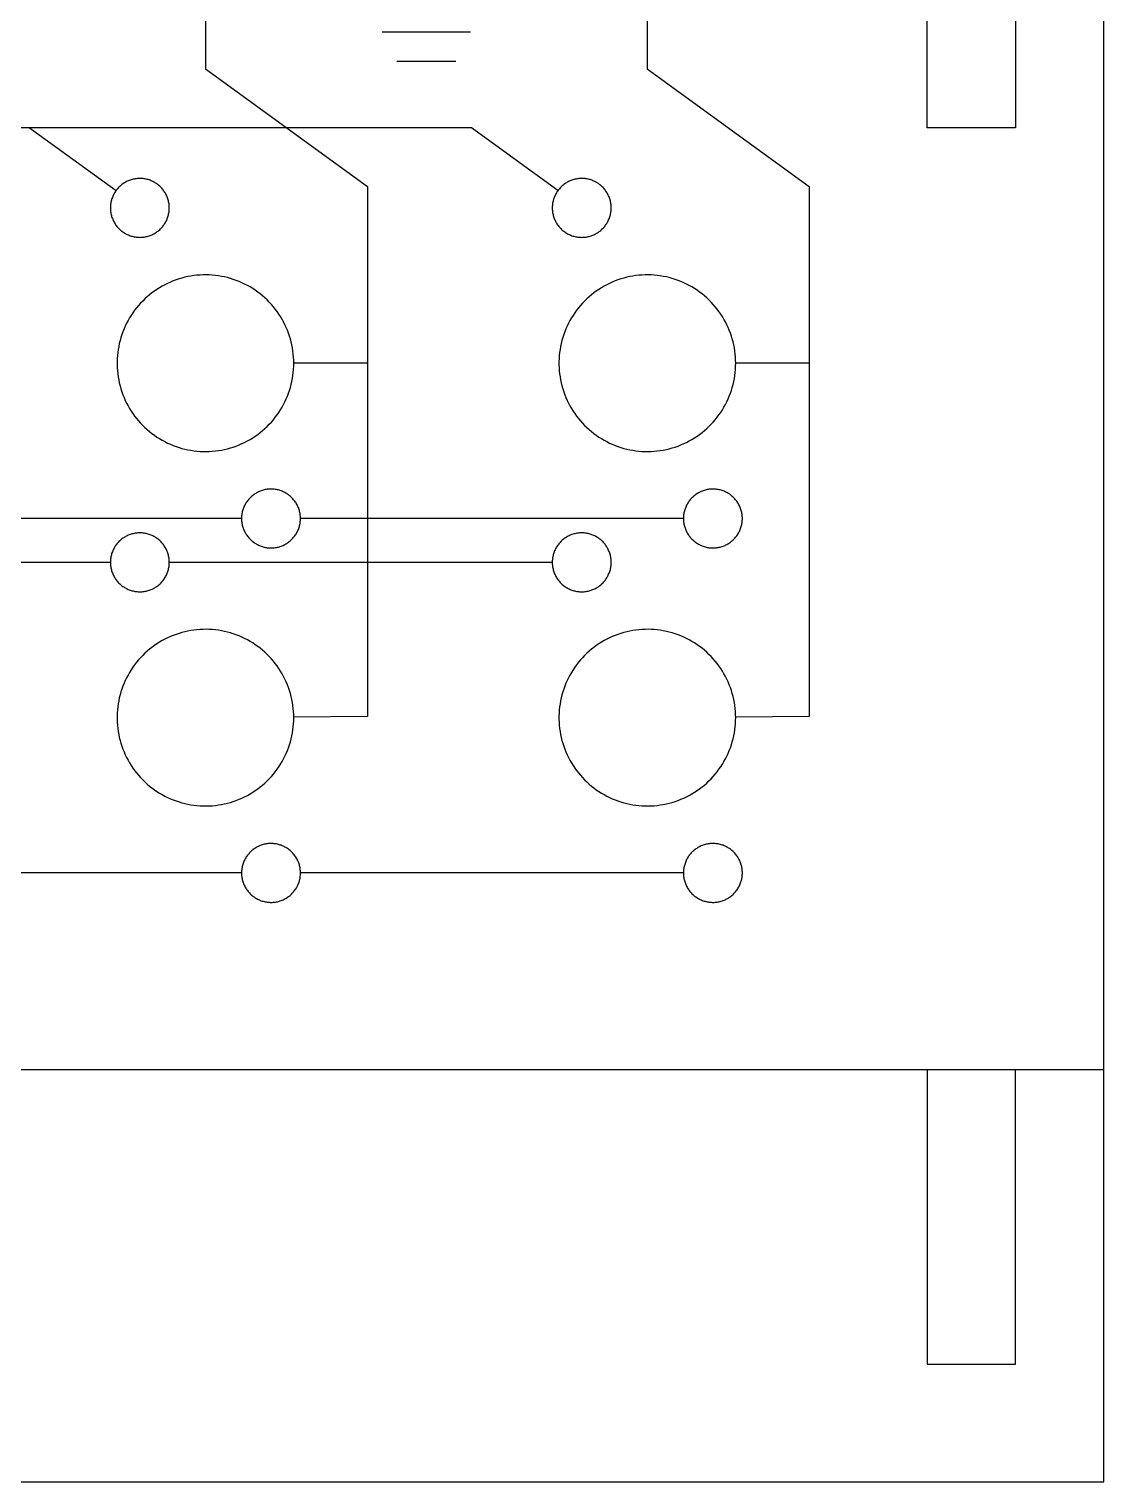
# Model space of a CAD drawing. Header units: millimetres. Extents: x 10 to 287, y -111 to 168.
# Drawn here: x 250.62 to 287.11, y 19.26 to 68.61 of the extents above; entities that cross this region are included whole.
import ezdxf

# ---------------------------------------------------------------- set-up
doc = ezdxf.new("R2010")
doc.units = ezdxf.units.MM
doc.header["$MEASUREMENT"] = 0
doc.layers.add('CORTE', color=18, linetype='Continuous', true_color=0x000000)
doc.layers.add('SEMI', color=1, linetype='Continuous', true_color=0xff0000)

msp = doc.modelspace()

# ---------------------------------------------------------------- linework, layer by layer
at = {"layer": 'CORTE'}
for points in [[(287.108, 33.256), (287.108, 140.256)], [(284.108, 105.256), (284.108, 65.256), (281.108, 65.256), (281.108, 105.256), (284.108, 105.256)], [(259.608, 57.256), (259.606, 57.36), (259.601, 57.464), (259.592, 57.568), (259.579, 57.672), (259.563, 57.774), (259.543, 57.877), (259.52, 57.978), (259.493, 58.079), (259.463, 58.178), (259.429, 58.277), (259.392, 58.374), (259.352, 58.47), (259.308, 58.565), (259.261, 58.658), (259.211, 58.749), (259.157, 58.838), (259.101, 58.926), (259.041, 59.011), (258.979, 59.095), (258.914, 59.176), (258.846, 59.255), (258.775, 59.331), (258.702, 59.405), (258.626, 59.476), (258.548, 59.545), (258.467, 59.611), (258.384, 59.674), (258.299, 59.734), (258.212, 59.792), (258.123, 59.846), (258.032, 59.897), (257.94, 59.945), (257.846, 59.989), (257.75, 60.03), (257.653, 60.068), (257.555, 60.103), (257.456, 60.134), (257.355, 60.162), (257.254, 60.186), (257.152, 60.207), (257.049, 60.224), (256.946, 60.237), (256.842, 60.247), (256.738, 60.254), (256.634, 60.256), (256.53, 60.255), (256.426, 60.251), (256.322, 60.243), (256.219, 60.231), (256.116, 60.216), (256.013, 60.197), (255.912, 60.174), (255.811, 60.148), (255.711, 60.119), (255.612, 60.086), (255.515, 60.05), (255.418, 60.01), (255.323, 59.967), (255.23, 59.921), (255.138, 59.872), (255.049, 59.819), (254.961, 59.763), (254.875, 59.705), (254.791, 59.643), (254.709, 59.578), (254.629, 59.511), (254.552, 59.441), (254.478, 59.368), (254.406, 59.293), (254.336, 59.216), (254.27, 59.136), (254.206, 59.053), (254.145, 58.969), (254.087, 58.882), (254.032, 58.794), (253.98, 58.703), (253.932, 58.611), (253.886, 58.518), (253.844, 58.422), (253.805, 58.326), (253.77, 58.228), (253.738, 58.129), (253.709, 58.029), (253.684, 57.928), (253.663, 57.826), (253.645, 57.723), (253.63, 57.62), (253.62, 57.516), (253.612, 57.412), (253.609, 57.308), (253.609, 57.204), (253.612, 57.1), (253.62, 56.996), (253.63, 56.893), (253.645, 56.79), (253.663, 56.687), (253.684, 56.585), (253.709, 56.484), (253.738, 56.384), (253.77, 56.285), (253.805, 56.187), (253.844, 56.09), (253.886, 55.995), (253.932, 55.901), (253.98, 55.809), (254.032, 55.719), (254.087, 55.63), (254.145, 55.544), (254.206, 55.459), (254.27, 55.377), (254.336, 55.297), (254.406, 55.219), (254.478, 55.144), (254.552, 55.072), (254.629, 55.002), (254.709, 54.934), (254.791, 54.87), (254.875, 54.808), (254.961, 54.749), (255.049, 54.694), (255.138, 54.641), (255.23, 54.592), (255.323, 54.545), (255.418, 54.502), (255.515, 54.463), (255.612, 54.427), (255.711, 54.394), (255.811, 54.364), (255.912, 54.338), (256.013, 54.316), (256.116, 54.297), (256.219, 54.282), (256.322, 54.27), (256.426, 54.262), (256.53, 54.257), (256.634, 54.256), (256.738, 54.259), (256.842, 54.265), (256.946, 54.275), (257.049, 54.289), (257.152, 54.306), (257.254, 54.327), (257.355, 54.351), (257.456, 54.379), (257.555, 54.41), (257.653, 54.444), (257.75, 54.482), (257.846, 54.524), (257.94, 54.568), (258.032, 54.616), (258.123, 54.667), (258.212, 54.721), (258.299, 54.778), (258.384, 54.839), (258.467, 54.902), (258.548, 54.968), (258.626, 55.036), (258.702, 55.108), (258.775, 55.182), (258.846, 55.258), (258.914, 55.337), (258.979, 55.418), (259.041, 55.501), (259.101, 55.587), (259.157, 55.674), (259.211, 55.764), (259.261, 55.855), (259.308, 55.948), (259.352, 56.042), (259.392, 56.138), (259.429, 56.236), (259.463, 56.334), (259.493, 56.434), (259.52, 56.535), (259.543, 56.636), (259.563, 56.738), (259.579, 56.841), (259.592, 56.944), (259.601, 57.048), (259.606, 57.152), (259.608, 57.256)], [(274.608, 57.256), (274.606, 57.36), (274.601, 57.464), (274.592, 57.568), (274.579, 57.672), (274.563, 57.774), (274.543, 57.877), (274.52, 57.978), (274.493, 58.079), (274.463, 58.178), (274.429, 58.277), (274.392, 58.374), (274.352, 58.47), (274.308, 58.565), (274.261, 58.658), (274.211, 58.749), (274.157, 58.838), (274.101, 58.926), (274.041, 59.011), (273.979, 59.095), (273.914, 59.176), (273.846, 59.255), (273.775, 59.331), (273.702, 59.405), (273.626, 59.476), (273.548, 59.545), (273.467, 59.611), (273.384, 59.674), (273.299, 59.734), (273.212, 59.792), (273.123, 59.846), (273.032, 59.897), (272.94, 59.945), (272.846, 59.989), (272.75, 60.03), (272.653, 60.068), (272.555, 60.103), (272.456, 60.134), (272.355, 60.162), (272.254, 60.186), (272.152, 60.207), (272.049, 60.224), (271.946, 60.237), (271.842, 60.247), (271.738, 60.254), (271.634, 60.256), (271.53, 60.255), (271.426, 60.251), (271.322, 60.243), (271.219, 60.231), (271.116, 60.216), (271.013, 60.197), (270.912, 60.174), (270.811, 60.148), (270.711, 60.119), (270.612, 60.086), (270.515, 60.05), (270.418, 60.01), (270.323, 59.967), (270.23, 59.921), (270.138, 59.872), (270.049, 59.819), (269.961, 59.763), (269.875, 59.705), (269.791, 59.643), (269.709, 59.578), (269.629, 59.511), (269.552, 59.441), (269.478, 59.368), (269.406, 59.293), (269.336, 59.216), (269.27, 59.136), (269.206, 59.053), (269.145, 58.969), (269.087, 58.882), (269.032, 58.794), (268.98, 58.703), (268.932, 58.611), (268.886, 58.518), (268.844, 58.422), (268.805, 58.326), (268.77, 58.228), (268.738, 58.129), (268.709, 58.029), (268.684, 57.928), (268.663, 57.826), (268.645, 57.723), (268.63, 57.62), (268.62, 57.516), (268.612, 57.412), (268.609, 57.308), (268.609, 57.204), (268.612, 57.1), (268.62, 56.996), (268.63, 56.893), (268.645, 56.79), (268.663, 56.687), (268.684, 56.585), (268.709, 56.484), (268.738, 56.384), (268.77, 56.285), (268.805, 56.187), (268.844, 56.09), (268.886, 55.995), (268.932, 55.901), (268.98, 55.809), (269.032, 55.719), (269.087, 55.63), (269.145, 55.544), (269.206, 55.459), (269.27, 55.377), (269.336, 55.297), (269.406, 55.219), (269.478, 55.144), (269.552, 55.072), (269.629, 55.002), (269.709, 54.934), (269.791, 54.87), (269.875, 54.808), (269.961, 54.749), (270.049, 54.694), (270.138, 54.641), (270.23, 54.592), (270.323, 54.545), (270.418, 54.502), (270.515, 54.463), (270.612, 54.427), (270.711, 54.394), (270.811, 54.364), (270.912, 54.338), (271.013, 54.316), (271.116, 54.297), (271.219, 54.282), (271.322, 54.27), (271.426, 54.262), (271.53, 54.257), (271.634, 54.256), (271.738, 54.259), (271.842, 54.265), (271.946, 54.275), (272.049, 54.289), (272.152, 54.306), (272.254, 54.327), (272.355, 54.351), (272.456, 54.379), (272.555, 54.41), (272.653, 54.444), (272.75, 54.482), (272.846, 54.524), (272.94, 54.568), (273.032, 54.616), (273.123, 54.667), (273.212, 54.721), (273.299, 54.778), (273.384, 54.839), (273.467, 54.902), (273.548, 54.968), (273.626, 55.036), (273.702, 55.108), (273.775, 55.182), (273.846, 55.258), (273.914, 55.337), (273.979, 55.418), (274.041, 55.501), (274.101, 55.587), (274.157, 55.674), (274.211, 55.764), (274.261, 55.855), (274.308, 55.948), (274.352, 56.042), (274.392, 56.138), (274.429, 56.236), (274.463, 56.334), (274.493, 56.434), (274.52, 56.535), (274.543, 56.636), (274.563, 56.738), (274.579, 56.841), (274.592, 56.944), (274.601, 57.048), (274.606, 57.152), (274.608, 57.256)], [(259.608, 45.217), (259.606, 45.322), (259.601, 45.426), (259.592, 45.529), (259.579, 45.633), (259.563, 45.736), (259.543, 45.838), (259.52, 45.939), (259.493, 46.04), (259.463, 46.14), (259.429, 46.238), (259.392, 46.335), (259.352, 46.431), (259.308, 46.526), (259.261, 46.619), (259.211, 46.71), (259.157, 46.799), (259.101, 46.887), (259.041, 46.972), (258.979, 47.056), (258.914, 47.137), (258.846, 47.216), (258.775, 47.292), (258.702, 47.366), (258.626, 47.438), (258.548, 47.506), (258.467, 47.572), (258.384, 47.635), (258.299, 47.695), (258.212, 47.753), (258.123, 47.807), (258.032, 47.858), (257.94, 47.906), (257.846, 47.95), (257.75, 47.992), (257.653, 48.03), (257.555, 48.064), (257.456, 48.095), (257.355, 48.123), (257.254, 48.147), (257.152, 48.168), (257.049, 48.185), (256.946, 48.198), (256.842, 48.208), (256.738, 48.215), (256.634, 48.217), (256.53, 48.216), (256.426, 48.212), (256.322, 48.204), (256.219, 48.192), (256.116, 48.177), (256.013, 48.158), (255.912, 48.135), (255.811, 48.11), (255.711, 48.08), (255.612, 48.047), (255.515, 48.011), (255.418, 47.971), (255.323, 47.928), (255.23, 47.882), (255.138, 47.833), (255.049, 47.78), (254.961, 47.724), (254.875, 47.666), (254.791, 47.604), (254.709, 47.54), (254.629, 47.472), (254.552, 47.402), (254.478, 47.33), (254.406, 47.254), (254.336, 47.177), (254.27, 47.097), (254.206, 47.014), (254.145, 46.93), (254.087, 46.843), (254.032, 46.755), (253.98, 46.665), (253.932, 46.572), (253.886, 46.479), (253.844, 46.384), (253.805, 46.287), (253.77, 46.189), (253.738, 46.09), (253.709, 45.99), (253.684, 45.889), (253.663, 45.787), (253.645, 45.684), (253.63, 45.581), (253.62, 45.477), (253.612, 45.374), (253.609, 45.27), (253.609, 45.165), (253.612, 45.061), (253.62, 44.957), (253.63, 44.854), (253.645, 44.751), (253.663, 44.648), (253.684, 44.546), (253.709, 44.445), (253.738, 44.345), (253.77, 44.246), (253.805, 44.148), (253.844, 44.051), (253.886, 43.956), (253.932, 43.862), (253.98, 43.77), (254.032, 43.68), (254.087, 43.592), (254.145, 43.505), (254.206, 43.421), (254.27, 43.338), (254.336, 43.258), (254.406, 43.181), (254.478, 43.105), (254.552, 43.033), (254.629, 42.963), (254.709, 42.895), (254.791, 42.831), (254.875, 42.769), (254.961, 42.71), (255.049, 42.655), (255.138, 42.602), (255.23, 42.553), (255.323, 42.507), (255.418, 42.464), (255.515, 42.424), (255.612, 42.388), (255.711, 42.355), (255.811, 42.325), (255.912, 42.299), (256.013, 42.277), (256.116, 42.258), (256.219, 42.243), (256.322, 42.231), (256.426, 42.223), (256.53, 42.218), (256.634, 42.218), (256.738, 42.22), (256.842, 42.227), (256.946, 42.237), (257.049, 42.25), (257.152, 42.267), (257.254, 42.288), (257.355, 42.312), (257.456, 42.34), (257.555, 42.371), (257.653, 42.405), (257.75, 42.443), (257.846, 42.485), (257.94, 42.529), (258.032, 42.577), (258.123, 42.628), (258.212, 42.682), (258.299, 42.739), (258.384, 42.8), (258.467, 42.863), (258.548, 42.929), (258.626, 42.997), (258.702, 43.069), (258.775, 43.143), (258.846, 43.219), (258.914, 43.298), (258.979, 43.379), (259.041, 43.463), (259.101, 43.548), (259.157, 43.636), (259.211, 43.725), (259.261, 43.816), (259.308, 43.909), (259.352, 44.004), (259.392, 44.1), (259.429, 44.197), (259.463, 44.295), (259.493, 44.395), (259.52, 44.496), (259.543, 44.597), (259.563, 44.699), (259.579, 44.802), (259.592, 44.906), (259.601, 45.009), (259.606, 45.113), (259.608, 45.217)], [(274.608, 45.217), (274.606, 45.322), (274.601, 45.426), (274.592, 45.529), (274.579, 45.633), (274.563, 45.736), (274.543, 45.838), (274.52, 45.939), (274.493, 46.04), (274.463, 46.14), (274.429, 46.238), (274.392, 46.335), (274.352, 46.431), (274.308, 46.526), (274.261, 46.619), (274.211, 46.71), (274.157, 46.799), (274.101, 46.887), (274.041, 46.972), (273.979, 47.056), (273.914, 47.137), (273.846, 47.216), (273.775, 47.292), (273.702, 47.366), (273.626, 47.438), (273.548, 47.506), (273.467, 47.572), (273.384, 47.635), (273.299, 47.695), (273.212, 47.753), (273.123, 47.807), (273.032, 47.858), (272.94, 47.906), (272.846, 47.95), (272.75, 47.992), (272.653, 48.03), (272.555, 48.064), (272.456, 48.095), (272.355, 48.123), (272.254, 48.147), (272.152, 48.168), (272.049, 48.185), (271.946, 48.198), (271.842, 48.208), (271.738, 48.215), (271.634, 48.217), (271.53, 48.216), (271.426, 48.212), (271.322, 48.204), (271.219, 48.192), (271.116, 48.177), (271.013, 48.158), (270.912, 48.135), (270.811, 48.11), (270.711, 48.08), (270.612, 48.047), (270.515, 48.011), (270.418, 47.971), (270.323, 47.928), (270.23, 47.882), (270.138, 47.833), (270.049, 47.78), (269.961, 47.724), (269.875, 47.666), (269.791, 47.604), (269.709, 47.54), (269.629, 47.472), (269.552, 47.402), (269.478, 47.33), (269.406, 47.254), (269.336, 47.177), (269.27, 47.097), (269.206, 47.014), (269.145, 46.93), (269.087, 46.843), (269.032, 46.755), (268.98, 46.665), (268.932, 46.572), (268.886, 46.479), (268.844, 46.384), (268.805, 46.287), (268.77, 46.189), (268.738, 46.09), (268.709, 45.99), (268.684, 45.889), (268.663, 45.787), (268.645, 45.684), (268.63, 45.581), (268.62, 45.477), (268.612, 45.374), (268.609, 45.27), (268.609, 45.165), (268.612, 45.061), (268.62, 44.957), (268.63, 44.854), (268.645, 44.751), (268.663, 44.648), (268.684, 44.546), (268.709, 44.445), (268.738, 44.345), (268.77, 44.246), (268.805, 44.148), (268.844, 44.051), (268.886, 43.956), (268.932, 43.862), (268.98, 43.77), (269.032, 43.68), (269.087, 43.592), (269.145, 43.505), (269.206, 43.421), (269.27, 43.338), (269.336, 43.258), (269.406, 43.181), (269.478, 43.105), (269.552, 43.033), (269.629, 42.963), (269.709, 42.895), (269.791, 42.831), (269.875, 42.769), (269.961, 42.71), (270.049, 42.655), (270.138, 42.602), (270.23, 42.553), (270.323, 42.507), (270.418, 42.464), (270.515, 42.424), (270.612, 42.388), (270.711, 42.355), (270.811, 42.325), (270.912, 42.299), (271.013, 42.277), (271.116, 42.258), (271.219, 42.243), (271.322, 42.231), (271.426, 42.223), (271.53, 42.218), (271.634, 42.218), (271.738, 42.22), (271.842, 42.227), (271.946, 42.237), (272.049, 42.25), (272.152, 42.267), (272.254, 42.288), (272.355, 42.312), (272.456, 42.34), (272.555, 42.371), (272.653, 42.405), (272.75, 42.443), (272.846, 42.485), (272.94, 42.529), (273.032, 42.577), (273.123, 42.628), (273.212, 42.682), (273.299, 42.739), (273.384, 42.8), (273.467, 42.863), (273.548, 42.929), (273.626, 42.997), (273.702, 43.069), (273.775, 43.143), (273.846, 43.219), (273.914, 43.298), (273.979, 43.379), (274.041, 43.463), (274.101, 43.548), (274.157, 43.636), (274.211, 43.725), (274.261, 43.816), (274.308, 43.909), (274.352, 44.004), (274.392, 44.1), (274.429, 44.197), (274.463, 44.295), (274.493, 44.395), (274.52, 44.496), (274.543, 44.597), (274.563, 44.699), (274.579, 44.802), (274.592, 44.906), (274.601, 45.009), (274.606, 45.113), (274.608, 45.217)], [(287.108, 33.256), (220.108, 33.256)], [(281.108, 33.256), (281.108, 23.256)], [(284.108, 23.256), (284.108, 33.256)], [(287.108, 19.256), (287.108, 33.256)], [(281.108, 23.256), (284.108, 23.256)], [(220.108, 19.256), (281.108, 19.256)], [(281.108, 19.256), (284.108, 19.256)], [(284.108, 19.256), (287.108, 19.256)]]:
    msp.add_lwpolyline(points, dxfattribs=at)
at = {"layer": 'SEMI'}
for points in [[(256.608, 71.256), (256.608, 67.256), (262.108, 63.256), (262.108, 57.256), (259.608, 57.256)], [(271.608, 71.256), (271.608, 67.256), (277.108, 63.256), (277.108, 57.256), (274.608, 57.256)], [(265.608, 68.506), (262.608, 68.506)], [(265.108, 67.506), (263.108, 67.506)], [(265.635, 65.256), (154.581, 65.256), (151.643, 63.12)], [(250.635, 65.256), (253.573, 63.12)], [(268.573, 63.12), (265.635, 65.256)], [(255.382, 62.531), (255.381, 62.566), (255.38, 62.601), (255.377, 62.635), (255.372, 62.67), (255.367, 62.704), (255.36, 62.738), (255.353, 62.772), (255.344, 62.805), (255.334, 62.839), (255.322, 62.872), (255.31, 62.904), (255.296, 62.936), (255.282, 62.967), (255.266, 62.998), (255.249, 63.029), (255.232, 63.059), (255.213, 63.088), (255.193, 63.116), (255.172, 63.144), (255.151, 63.171), (255.128, 63.197), (255.104, 63.223), (255.08, 63.248), (255.055, 63.271), (255.028, 63.294), (255.002, 63.316), (254.974, 63.337), (254.946, 63.357), (254.917, 63.376), (254.887, 63.394), (254.857, 63.411), (254.826, 63.427), (254.795, 63.442), (254.763, 63.456), (254.73, 63.469), (254.698, 63.48), (254.664, 63.491), (254.631, 63.5), (254.597, 63.508), (254.563, 63.515), (254.529, 63.52), (254.495, 63.525), (254.46, 63.528), (254.425, 63.53), (254.391, 63.531), (254.356, 63.531), (254.321, 63.529), (254.287, 63.527), (254.252, 63.523), (254.218, 63.518), (254.184, 63.511), (254.15, 63.504), (254.116, 63.495), (254.083, 63.486), (254.05, 63.475), (254.017, 63.463), (253.985, 63.449), (253.954, 63.435), (253.923, 63.42), (253.892, 63.403), (253.862, 63.386), (253.833, 63.367), (253.804, 63.347), (253.776, 63.327), (253.749, 63.305), (253.722, 63.283), (253.697, 63.26), (253.672, 63.235), (253.648, 63.21), (253.625, 63.184), (253.602, 63.158), (253.581, 63.13), (253.561, 63.102), (253.542, 63.073), (253.523, 63.044), (253.506, 63.014), (253.49, 62.983), (253.475, 62.952), (253.461, 62.92), (253.448, 62.888), (253.436, 62.855), (253.425, 62.822), (253.416, 62.789), (253.407, 62.755), (253.4, 62.721), (253.394, 62.687), (253.389, 62.653), (253.386, 62.618), (253.383, 62.583), (253.382, 62.549), (253.382, 62.514), (253.383, 62.479), (253.386, 62.445), (253.389, 62.41), (253.394, 62.376), (253.4, 62.342), (253.407, 62.308), (253.416, 62.274), (253.425, 62.241), (253.436, 62.208), (253.448, 62.175), (253.461, 62.143), (253.475, 62.111), (253.49, 62.08), (253.506, 62.049), (253.523, 62.019), (253.542, 61.989), (253.561, 61.961), (253.581, 61.932), (253.602, 61.905), (253.625, 61.878), (253.648, 61.852), (253.672, 61.827), (253.697, 61.803), (253.722, 61.78), (253.749, 61.757), (253.776, 61.736), (253.804, 61.715), (253.833, 61.696), (253.862, 61.677), (253.892, 61.66), (253.923, 61.643), (253.954, 61.628), (253.985, 61.613), (254.017, 61.6), (254.05, 61.588), (254.083, 61.577), (254.116, 61.567), (254.15, 61.559), (254.184, 61.551), (254.218, 61.545), (254.252, 61.54), (254.287, 61.536), (254.321, 61.533), (254.356, 61.532), (254.391, 61.531), (254.425, 61.532), (254.46, 61.534), (254.495, 61.538), (254.529, 61.542), (254.563, 61.548), (254.597, 61.555), (254.631, 61.563), (254.664, 61.572), (254.698, 61.582), (254.73, 61.594), (254.763, 61.607), (254.795, 61.62), (254.826, 61.635), (254.857, 61.651), (254.887, 61.668), (254.917, 61.686), (254.946, 61.705), (254.974, 61.725), (255.002, 61.746), (255.028, 61.768), (255.055, 61.791), (255.08, 61.815), (255.104, 61.84), (255.128, 61.865), (255.151, 61.892), (255.172, 61.919), (255.193, 61.946), (255.213, 61.975), (255.232, 62.004), (255.249, 62.034), (255.266, 62.064), (255.282, 62.095), (255.296, 62.127), (255.31, 62.159), (255.322, 62.191), (255.334, 62.224), (255.344, 62.257), (255.353, 62.291), (255.36, 62.325), (255.367, 62.359), (255.372, 62.393), (255.377, 62.427), (255.38, 62.462), (255.381, 62.497), (255.382, 62.531)], [(270.382, 62.531), (270.381, 62.566), (270.38, 62.601), (270.377, 62.635), (270.372, 62.67), (270.367, 62.704), (270.36, 62.738), (270.353, 62.772), (270.344, 62.805), (270.334, 62.839), (270.322, 62.872), (270.31, 62.904), (270.296, 62.936), (270.282, 62.967), (270.266, 62.998), (270.249, 63.029), (270.232, 63.059), (270.213, 63.088), (270.193, 63.116), (270.172, 63.144), (270.151, 63.171), (270.128, 63.197), (270.104, 63.223), (270.08, 63.248), (270.055, 63.271), (270.028, 63.294), (270.002, 63.316), (269.974, 63.337), (269.946, 63.357), (269.917, 63.376), (269.887, 63.394), (269.857, 63.411), (269.826, 63.427), (269.795, 63.442), (269.763, 63.456), (269.73, 63.469), (269.698, 63.48), (269.664, 63.491), (269.631, 63.5), (269.597, 63.508), (269.563, 63.515), (269.529, 63.52), (269.495, 63.525), (269.46, 63.528), (269.425, 63.53), (269.391, 63.531), (269.356, 63.531), (269.321, 63.529), (269.287, 63.527), (269.252, 63.523), (269.218, 63.518), (269.184, 63.511), (269.15, 63.504), (269.116, 63.495), (269.083, 63.486), (269.05, 63.475), (269.017, 63.463), (268.985, 63.449), (268.954, 63.435), (268.923, 63.42), (268.892, 63.403), (268.862, 63.386), (268.833, 63.367), (268.804, 63.347), (268.776, 63.327), (268.749, 63.305), (268.722, 63.283), (268.697, 63.26), (268.672, 63.235), (268.648, 63.21), (268.625, 63.184), (268.602, 63.158), (268.581, 63.13), (268.561, 63.102), (268.542, 63.073), (268.523, 63.044), (268.506, 63.014), (268.49, 62.983), (268.475, 62.952), (268.461, 62.92), (268.448, 62.888), (268.436, 62.855), (268.425, 62.822), (268.416, 62.789), (268.407, 62.755), (268.4, 62.721), (268.394, 62.687), (268.389, 62.653), (268.386, 62.618), (268.383, 62.583), (268.382, 62.549), (268.382, 62.514), (268.383, 62.479), (268.386, 62.445), (268.389, 62.41), (268.394, 62.376), (268.4, 62.342), (268.407, 62.308), (268.416, 62.274), (268.425, 62.241), (268.436, 62.208), (268.448, 62.175), (268.461, 62.143), (268.475, 62.111), (268.49, 62.08), (268.506, 62.049), (268.523, 62.019), (268.542, 61.989), (268.561, 61.961), (268.581, 61.932), (268.602, 61.905), (268.625, 61.878), (268.648, 61.852), (268.672, 61.827), (268.697, 61.803), (268.722, 61.78), (268.749, 61.757), (268.776, 61.736), (268.804, 61.715), (268.833, 61.696), (268.862, 61.677), (268.892, 61.66), (268.923, 61.643), (268.954, 61.628), (268.985, 61.613), (269.017, 61.6), (269.05, 61.588), (269.083, 61.577), (269.116, 61.567), (269.15, 61.559), (269.184, 61.551), (269.218, 61.545), (269.252, 61.54), (269.287, 61.536), (269.321, 61.533), (269.356, 61.532), (269.391, 61.531), (269.425, 61.532), (269.46, 61.534), (269.495, 61.538), (269.529, 61.542), (269.563, 61.548), (269.597, 61.555), (269.631, 61.563), (269.664, 61.572), (269.698, 61.582), (269.73, 61.594), (269.763, 61.607), (269.795, 61.62), (269.826, 61.635), (269.857, 61.651), (269.887, 61.668), (269.917, 61.686), (269.946, 61.705), (269.974, 61.725), (270.002, 61.746), (270.028, 61.768), (270.055, 61.791), (270.08, 61.815), (270.104, 61.84), (270.128, 61.865), (270.151, 61.892), (270.172, 61.919), (270.193, 61.946), (270.213, 61.975), (270.232, 62.004), (270.249, 62.034), (270.266, 62.064), (270.282, 62.095), (270.296, 62.127), (270.31, 62.159), (270.322, 62.191), (270.334, 62.224), (270.344, 62.257), (270.353, 62.291), (270.36, 62.325), (270.367, 62.359), (270.372, 62.393), (270.377, 62.427), (270.38, 62.462), (270.381, 62.497), (270.382, 62.531)], [(262.108, 57.256), (262.108, 45.256), (259.608, 45.239)], [(277.108, 57.256), (277.108, 45.256), (274.608, 45.239)], [(259.835, 51.981), (259.834, 52.016), (259.832, 52.051), (259.829, 52.085), (259.825, 52.12), (259.819, 52.154), (259.813, 52.188), (259.805, 52.222), (259.796, 52.255), (259.786, 52.289), (259.775, 52.322), (259.762, 52.354), (259.749, 52.386), (259.734, 52.417), (259.719, 52.448), (259.702, 52.479), (259.684, 52.509), (259.665, 52.538), (259.646, 52.566), (259.625, 52.594), (259.603, 52.621), (259.58, 52.647), (259.557, 52.673), (259.532, 52.698), (259.507, 52.721), (259.481, 52.744), (259.454, 52.766), (259.427, 52.787), (259.398, 52.807), (259.369, 52.826), (259.34, 52.844), (259.309, 52.861), (259.278, 52.877), (259.247, 52.892), (259.215, 52.906), (259.183, 52.919), (259.15, 52.93), (259.117, 52.941), (259.084, 52.95), (259.05, 52.958), (259.016, 52.965), (258.982, 52.97), (258.947, 52.975), (258.913, 52.978), (258.878, 52.98), (258.843, 52.981), (258.808, 52.981), (258.774, 52.979), (258.739, 52.977), (258.705, 52.973), (258.67, 52.968), (258.636, 52.961), (258.602, 52.954), (258.569, 52.945), (258.535, 52.936), (258.502, 52.925), (258.47, 52.913), (258.438, 52.899), (258.406, 52.885), (258.375, 52.87), (258.345, 52.853), (258.315, 52.836), (258.285, 52.817), (258.257, 52.797), (258.229, 52.777), (258.201, 52.755), (258.175, 52.733), (258.149, 52.71), (258.124, 52.685), (258.1, 52.66), (258.077, 52.634), (258.055, 52.608), (258.034, 52.58), (258.013, 52.552), (257.994, 52.523), (257.976, 52.494), (257.959, 52.464), (257.942, 52.433), (257.927, 52.402), (257.913, 52.37), (257.9, 52.338), (257.888, 52.305), (257.878, 52.272), (257.868, 52.239), (257.86, 52.205), (257.853, 52.171), (257.847, 52.137), (257.842, 52.103), (257.838, 52.068), (257.836, 52.033), (257.835, 51.999), (257.835, 51.964), (257.836, 51.929), (257.838, 51.895), (257.842, 51.86), (257.847, 51.826), (257.853, 51.792), (257.86, 51.758), (257.868, 51.724), (257.878, 51.691), (257.888, 51.658), (257.9, 51.625), (257.913, 51.593), (257.927, 51.561), (257.942, 51.53), (257.959, 51.499), (257.976, 51.469), (257.994, 51.439), (258.013, 51.411), (258.034, 51.382), (258.055, 51.355), (258.077, 51.328), (258.1, 51.302), (258.124, 51.277), (258.149, 51.253), (258.175, 51.23), (258.201, 51.207), (258.229, 51.186), (258.257, 51.165), (258.285, 51.146), (258.315, 51.127), (258.345, 51.11), (258.375, 51.093), (258.406, 51.078), (258.438, 51.063), (258.47, 51.05), (258.502, 51.038), (258.535, 51.027), (258.569, 51.017), (258.602, 51.009), (258.636, 51.001), (258.67, 50.995), (258.705, 50.99), (258.739, 50.986), (258.774, 50.983), (258.808, 50.982), (258.843, 50.981), (258.878, 50.982), (258.913, 50.984), (258.947, 50.988), (258.982, 50.992), (259.016, 50.998), (259.05, 51.005), (259.084, 51.013), (259.117, 51.022), (259.15, 51.032), (259.183, 51.044), (259.215, 51.057), (259.247, 51.07), (259.278, 51.085), (259.309, 51.101), (259.34, 51.118), (259.369, 51.136), (259.398, 51.155), (259.427, 51.175), (259.454, 51.196), (259.481, 51.218), (259.507, 51.241), (259.532, 51.265), (259.557, 51.29), (259.58, 51.315), (259.603, 51.342), (259.625, 51.369), (259.646, 51.396), (259.665, 51.425), (259.684, 51.454), (259.702, 51.484), (259.719, 51.514), (259.734, 51.545), (259.749, 51.577), (259.762, 51.609), (259.775, 51.641), (259.786, 51.674), (259.796, 51.707), (259.805, 51.741), (259.813, 51.775), (259.819, 51.809), (259.825, 51.843), (259.829, 51.877), (259.832, 51.912), (259.834, 51.947), (259.835, 51.981)], [(274.835, 51.981), (274.834, 52.016), (274.832, 52.051), (274.829, 52.085), (274.825, 52.12), (274.819, 52.154), (274.813, 52.188), (274.805, 52.222), (274.796, 52.255), (274.786, 52.289), (274.775, 52.322), (274.762, 52.354), (274.749, 52.386), (274.734, 52.417), (274.719, 52.448), (274.702, 52.479), (274.684, 52.509), (274.665, 52.538), (274.646, 52.566), (274.625, 52.594), (274.603, 52.621), (274.58, 52.647), (274.557, 52.673), (274.532, 52.698), (274.507, 52.721), (274.481, 52.744), (274.454, 52.766), (274.427, 52.787), (274.398, 52.807), (274.369, 52.826), (274.34, 52.844), (274.309, 52.861), (274.278, 52.877), (274.247, 52.892), (274.215, 52.906), (274.183, 52.919), (274.15, 52.93), (274.117, 52.941), (274.084, 52.95), (274.05, 52.958), (274.016, 52.965), (273.982, 52.97), (273.947, 52.975), (273.913, 52.978), (273.878, 52.98), (273.843, 52.981), (273.808, 52.981), (273.774, 52.979), (273.739, 52.977), (273.705, 52.973), (273.67, 52.968), (273.636, 52.961), (273.602, 52.954), (273.569, 52.945), (273.535, 52.936), (273.502, 52.925), (273.47, 52.913), (273.438, 52.899), (273.406, 52.885), (273.375, 52.87), (273.345, 52.853), (273.315, 52.836), (273.285, 52.817), (273.257, 52.797), (273.229, 52.777), (273.201, 52.755), (273.175, 52.733), (273.149, 52.71), (273.124, 52.685), (273.1, 52.66), (273.077, 52.634), (273.055, 52.608), (273.034, 52.58), (273.013, 52.552), (272.994, 52.523), (272.976, 52.494), (272.959, 52.464), (272.942, 52.433), (272.927, 52.402), (272.913, 52.37), (272.9, 52.338), (272.888, 52.305), (272.878, 52.272), (272.868, 52.239), (272.86, 52.205), (272.853, 52.171), (272.847, 52.137), (272.842, 52.103), (272.838, 52.068), (272.836, 52.033), (272.835, 51.999), (272.835, 51.964), (272.836, 51.929), (272.838, 51.895), (272.842, 51.86), (272.847, 51.826), (272.853, 51.792), (272.86, 51.758), (272.868, 51.724), (272.878, 51.691), (272.888, 51.658), (272.9, 51.625), (272.913, 51.593), (272.927, 51.561), (272.942, 51.53), (272.959, 51.499), (272.976, 51.469), (272.994, 51.439), (273.013, 51.411), (273.034, 51.382), (273.055, 51.355), (273.077, 51.328), (273.1, 51.302), (273.124, 51.277), (273.149, 51.253), (273.175, 51.23), (273.201, 51.207), (273.229, 51.186), (273.257, 51.165), (273.285, 51.146), (273.315, 51.127), (273.345, 51.11), (273.375, 51.093), (273.406, 51.078), (273.438, 51.063), (273.47, 51.05), (273.502, 51.038), (273.535, 51.027), (273.569, 51.017), (273.602, 51.009), (273.636, 51.001), (273.67, 50.995), (273.705, 50.99), (273.739, 50.986), (273.774, 50.983), (273.808, 50.982), (273.843, 50.981), (273.878, 50.982), (273.913, 50.984), (273.947, 50.988), (273.982, 50.992), (274.016, 50.998), (274.05, 51.005), (274.084, 51.013), (274.117, 51.022), (274.15, 51.032), (274.183, 51.044), (274.215, 51.057), (274.247, 51.07), (274.278, 51.085), (274.309, 51.101), (274.34, 51.118), (274.369, 51.136), (274.398, 51.155), (274.427, 51.175), (274.454, 51.196), (274.481, 51.218), (274.507, 51.241), (274.532, 51.265), (274.557, 51.29), (274.58, 51.315), (274.603, 51.342), (274.625, 51.369), (274.646, 51.396), (274.665, 51.425), (274.684, 51.454), (274.702, 51.484), (274.719, 51.514), (274.734, 51.545), (274.749, 51.577), (274.762, 51.609), (274.775, 51.641), (274.786, 51.674), (274.796, 51.707), (274.805, 51.741), (274.813, 51.775), (274.819, 51.809), (274.825, 51.843), (274.829, 51.877), (274.832, 51.912), (274.834, 51.947), (274.835, 51.981)], [(257.835, 51.981), (244.835, 51.981)], [(272.835, 51.981), (259.835, 51.981)], [(255.382, 50.492), (255.381, 50.527), (255.38, 50.562), (255.377, 50.596), (255.372, 50.631), (255.367, 50.665), (255.36, 50.699), (255.353, 50.733), (255.344, 50.767), (255.334, 50.8), (255.322, 50.833), (255.31, 50.865), (255.296, 50.897), (255.282, 50.929), (255.266, 50.96), (255.249, 50.99), (255.232, 51.02), (255.213, 51.049), (255.193, 51.077), (255.172, 51.105), (255.151, 51.132), (255.128, 51.159), (255.104, 51.184), (255.08, 51.209), (255.055, 51.232), (255.028, 51.255), (255.002, 51.277), (254.974, 51.298), (254.946, 51.318), (254.917, 51.338), (254.887, 51.356), (254.857, 51.373), (254.826, 51.389), (254.795, 51.403), (254.763, 51.417), (254.73, 51.43), (254.698, 51.441), (254.664, 51.452), (254.631, 51.461), (254.597, 51.469), (254.563, 51.476), (254.529, 51.482), (254.495, 51.486), (254.46, 51.489), (254.425, 51.492), (254.391, 51.492), (254.356, 51.492), (254.321, 51.491), (254.287, 51.488), (254.252, 51.484), (254.218, 51.479), (254.184, 51.473), (254.15, 51.465), (254.116, 51.456), (254.083, 51.447), (254.05, 51.436), (254.017, 51.424), (253.985, 51.41), (253.954, 51.396), (253.923, 51.381), (253.892, 51.364), (253.862, 51.347), (253.833, 51.328), (253.804, 51.309), (253.776, 51.288), (253.749, 51.266), (253.722, 51.244), (253.697, 51.221), (253.672, 51.196), (253.648, 51.171), (253.625, 51.146), (253.602, 51.119), (253.581, 51.091), (253.561, 51.063), (253.542, 51.034), (253.523, 51.005), (253.506, 50.975), (253.49, 50.944), (253.475, 50.913), (253.461, 50.881), (253.448, 50.849), (253.436, 50.816), (253.425, 50.783), (253.416, 50.75), (253.407, 50.716), (253.4, 50.682), (253.394, 50.648), (253.389, 50.614), (253.386, 50.579), (253.383, 50.544), (253.382, 50.51), (253.382, 50.475), (253.383, 50.44), (253.386, 50.406), (253.389, 50.371), (253.394, 50.337), (253.4, 50.303), (253.407, 50.269), (253.416, 50.235), (253.425, 50.202), (253.436, 50.169), (253.448, 50.136), (253.461, 50.104), (253.475, 50.072), (253.49, 50.041), (253.506, 50.01), (253.523, 49.98), (253.542, 49.95), (253.561, 49.922), (253.581, 49.893), (253.602, 49.866), (253.625, 49.839), (253.648, 49.813), (253.672, 49.788), (253.697, 49.764), (253.722, 49.741), (253.749, 49.718), (253.776, 49.697), (253.804, 49.676), (253.833, 49.657), (253.862, 49.638), (253.892, 49.621), (253.923, 49.604), (253.954, 49.589), (253.985, 49.574), (254.017, 49.561), (254.05, 49.549), (254.083, 49.538), (254.116, 49.528), (254.15, 49.52), (254.184, 49.512), (254.218, 49.506), (254.252, 49.501), (254.287, 49.497), (254.321, 49.494), (254.356, 49.493), (254.391, 49.492), (254.425, 49.493), (254.46, 49.495), (254.495, 49.499), (254.529, 49.503), (254.563, 49.509), (254.597, 49.516), (254.631, 49.524), (254.664, 49.533), (254.698, 49.544), (254.73, 49.555), (254.763, 49.568), (254.795, 49.582), (254.826, 49.596), (254.857, 49.612), (254.887, 49.629), (254.917, 49.647), (254.946, 49.666), (254.974, 49.687), (255.002, 49.708), (255.028, 49.73), (255.055, 49.752), (255.08, 49.776), (255.104, 49.801), (255.128, 49.826), (255.151, 49.853), (255.172, 49.88), (255.193, 49.907), (255.213, 49.936), (255.232, 49.965), (255.249, 49.995), (255.266, 50.025), (255.282, 50.056), (255.296, 50.088), (255.31, 50.12), (255.322, 50.152), (255.334, 50.185), (255.344, 50.218), (255.353, 50.252), (255.36, 50.286), (255.367, 50.32), (255.372, 50.354), (255.377, 50.388), (255.38, 50.423), (255.381, 50.458), (255.382, 50.492)], [(270.382, 50.492), (270.381, 50.527), (270.38, 50.562), (270.377, 50.596), (270.372, 50.631), (270.367, 50.665), (270.36, 50.699), (270.353, 50.733), (270.344, 50.767), (270.334, 50.8), (270.322, 50.833), (270.31, 50.865), (270.296, 50.897), (270.282, 50.929), (270.266, 50.96), (270.249, 50.99), (270.232, 51.02), (270.213, 51.049), (270.193, 51.077), (270.172, 51.105), (270.151, 51.132), (270.128, 51.159), (270.104, 51.184), (270.08, 51.209), (270.055, 51.232), (270.028, 51.255), (270.002, 51.277), (269.974, 51.298), (269.946, 51.318), (269.917, 51.338), (269.887, 51.356), (269.857, 51.373), (269.826, 51.389), (269.795, 51.403), (269.763, 51.417), (269.73, 51.43), (269.698, 51.441), (269.664, 51.452), (269.631, 51.461), (269.597, 51.469), (269.563, 51.476), (269.529, 51.482), (269.495, 51.486), (269.46, 51.489), (269.425, 51.492), (269.391, 51.492), (269.356, 51.492), (269.321, 51.491), (269.287, 51.488), (269.252, 51.484), (269.218, 51.479), (269.184, 51.473), (269.15, 51.465), (269.116, 51.456), (269.083, 51.447), (269.05, 51.436), (269.017, 51.424), (268.985, 51.41), (268.954, 51.396), (268.923, 51.381), (268.892, 51.364), (268.862, 51.347), (268.833, 51.328), (268.804, 51.309), (268.776, 51.288), (268.749, 51.266), (268.722, 51.244), (268.697, 51.221), (268.672, 51.196), (268.648, 51.171), (268.625, 51.146), (268.602, 51.119), (268.581, 51.091), (268.561, 51.063), (268.542, 51.034), (268.523, 51.005), (268.506, 50.975), (268.49, 50.944), (268.475, 50.913), (268.461, 50.881), (268.448, 50.849), (268.436, 50.816), (268.425, 50.783), (268.416, 50.75), (268.407, 50.716), (268.4, 50.682), (268.394, 50.648), (268.389, 50.614), (268.386, 50.579), (268.383, 50.544), (268.382, 50.51), (268.382, 50.475), (268.383, 50.44), (268.386, 50.406), (268.389, 50.371), (268.394, 50.337), (268.4, 50.303), (268.407, 50.269), (268.416, 50.235), (268.425, 50.202), (268.436, 50.169), (268.448, 50.136), (268.461, 50.104), (268.475, 50.072), (268.49, 50.041), (268.506, 50.01), (268.523, 49.98), (268.542, 49.95), (268.561, 49.922), (268.581, 49.893), (268.602, 49.866), (268.625, 49.839), (268.648, 49.813), (268.672, 49.788), (268.697, 49.764), (268.722, 49.741), (268.749, 49.718), (268.776, 49.697), (268.804, 49.676), (268.833, 49.657), (268.862, 49.638), (268.892, 49.621), (268.923, 49.604), (268.954, 49.589), (268.985, 49.574), (269.017, 49.561), (269.05, 49.549), (269.083, 49.538), (269.116, 49.528), (269.15, 49.52), (269.184, 49.512), (269.218, 49.506), (269.252, 49.501), (269.287, 49.497), (269.321, 49.494), (269.356, 49.493), (269.391, 49.492), (269.425, 49.493), (269.46, 49.495), (269.495, 49.499), (269.529, 49.503), (269.563, 49.509), (269.597, 49.516), (269.631, 49.524), (269.664, 49.533), (269.698, 49.544), (269.73, 49.555), (269.763, 49.568), (269.795, 49.582), (269.826, 49.596), (269.857, 49.612), (269.887, 49.629), (269.917, 49.647), (269.946, 49.666), (269.974, 49.687), (270.002, 49.708), (270.028, 49.73), (270.055, 49.752), (270.08, 49.776), (270.104, 49.801), (270.128, 49.826), (270.151, 49.853), (270.172, 49.88), (270.193, 49.907), (270.213, 49.936), (270.232, 49.965), (270.249, 49.995), (270.266, 50.025), (270.282, 50.056), (270.296, 50.088), (270.31, 50.12), (270.322, 50.152), (270.334, 50.185), (270.344, 50.218), (270.353, 50.252), (270.36, 50.286), (270.367, 50.32), (270.372, 50.354), (270.377, 50.388), (270.38, 50.423), (270.381, 50.458), (270.382, 50.492)], [(253.382, 50.492), (240.382, 50.492)], [(268.382, 50.492), (255.382, 50.492)], [(259.835, 39.942), (259.834, 39.977), (259.832, 40.012), (259.829, 40.046), (259.825, 40.081), (259.819, 40.115), (259.813, 40.149), (259.805, 40.183), (259.796, 40.217), (259.786, 40.25), (259.775, 40.283), (259.762, 40.315), (259.749, 40.347), (259.734, 40.379), (259.719, 40.41), (259.702, 40.44), (259.684, 40.47), (259.665, 40.499), (259.646, 40.527), (259.625, 40.555), (259.603, 40.582), (259.58, 40.609), (259.557, 40.634), (259.532, 40.659), (259.507, 40.682), (259.481, 40.705), (259.454, 40.727), (259.427, 40.748), (259.398, 40.768), (259.369, 40.788), (259.34, 40.806), (259.309, 40.823), (259.278, 40.839), (259.247, 40.853), (259.215, 40.867), (259.183, 40.88), (259.15, 40.891), (259.117, 40.902), (259.084, 40.911), (259.05, 40.919), (259.016, 40.926), (258.982, 40.932), (258.947, 40.936), (258.913, 40.939), (258.878, 40.942), (258.843, 40.942), (258.808, 40.942), (258.774, 40.941), (258.739, 40.938), (258.705, 40.934), (258.67, 40.929), (258.636, 40.923), (258.602, 40.915), (258.569, 40.906), (258.535, 40.897), (258.502, 40.886), (258.47, 40.874), (258.438, 40.86), (258.406, 40.846), (258.375, 40.831), (258.345, 40.814), (258.315, 40.797), (258.285, 40.778), (258.257, 40.759), (258.229, 40.738), (258.201, 40.716), (258.175, 40.694), (258.149, 40.671), (258.124, 40.646), (258.1, 40.621), (258.077, 40.596), (258.055, 40.569), (258.034, 40.541), (258.013, 40.513), (257.994, 40.484), (257.976, 40.455), (257.959, 40.425), (257.942, 40.394), (257.927, 40.363), (257.913, 40.331), (257.9, 40.299), (257.888, 40.266), (257.878, 40.233), (257.868, 40.2), (257.86, 40.166), (257.853, 40.132), (257.847, 40.098), (257.842, 40.064), (257.838, 40.029), (257.836, 39.994), (257.835, 39.96), (257.835, 39.925), (257.836, 39.89), (257.838, 39.856), (257.842, 39.821), (257.847, 39.787), (257.853, 39.753), (257.86, 39.719), (257.868, 39.685), (257.878, 39.652), (257.888, 39.619), (257.9, 39.586), (257.913, 39.554), (257.927, 39.522), (257.942, 39.491), (257.959, 39.46), (257.976, 39.43), (257.994, 39.4), (258.013, 39.372), (258.034, 39.343), (258.055, 39.316), (258.077, 39.289), (258.1, 39.263), (258.124, 39.238), (258.149, 39.214), (258.175, 39.191), (258.201, 39.168), (258.229, 39.147), (258.257, 39.126), (258.285, 39.107), (258.315, 39.088), (258.345, 39.071), (258.375, 39.054), (258.406, 39.039), (258.438, 39.024), (258.47, 39.011), (258.502, 38.999), (258.535, 38.988), (258.569, 38.978), (258.602, 38.97), (258.636, 38.962), (258.67, 38.956), (258.705, 38.951), (258.739, 38.947), (258.774, 38.944), (258.808, 38.943), (258.843, 38.942), (258.878, 38.943), (258.913, 38.945), (258.947, 38.949), (258.982, 38.953), (259.016, 38.959), (259.05, 38.966), (259.084, 38.974), (259.117, 38.983), (259.15, 38.994), (259.183, 39.005), (259.215, 39.018), (259.247, 39.032), (259.278, 39.046), (259.309, 39.062), (259.34, 39.079), (259.369, 39.097), (259.398, 39.116), (259.427, 39.137), (259.454, 39.158), (259.481, 39.18), (259.507, 39.202), (259.532, 39.226), (259.557, 39.251), (259.58, 39.276), (259.603, 39.303), (259.625, 39.33), (259.646, 39.357), (259.665, 39.386), (259.684, 39.415), (259.702, 39.445), (259.719, 39.475), (259.734, 39.506), (259.749, 39.538), (259.762, 39.57), (259.775, 39.602), (259.786, 39.635), (259.796, 39.668), (259.805, 39.702), (259.813, 39.736), (259.819, 39.77), (259.825, 39.804), (259.829, 39.838), (259.832, 39.873), (259.834, 39.908), (259.835, 39.942)], [(274.835, 39.942), (274.834, 39.977), (274.832, 40.012), (274.829, 40.046), (274.825, 40.081), (274.819, 40.115), (274.813, 40.149), (274.805, 40.183), (274.796, 40.217), (274.786, 40.25), (274.775, 40.283), (274.762, 40.315), (274.749, 40.347), (274.734, 40.379), (274.719, 40.41), (274.702, 40.44), (274.684, 40.47), (274.665, 40.499), (274.646, 40.527), (274.625, 40.555), (274.603, 40.582), (274.58, 40.609), (274.557, 40.634), (274.532, 40.659), (274.507, 40.682), (274.481, 40.705), (274.454, 40.727), (274.427, 40.748), (274.398, 40.768), (274.369, 40.788), (274.34, 40.806), (274.309, 40.823), (274.278, 40.839), (274.247, 40.853), (274.215, 40.867), (274.183, 40.88), (274.15, 40.891), (274.117, 40.902), (274.084, 40.911), (274.05, 40.919), (274.016, 40.926), (273.982, 40.932), (273.947, 40.936), (273.913, 40.939), (273.878, 40.942), (273.843, 40.942), (273.808, 40.942), (273.774, 40.941), (273.739, 40.938), (273.705, 40.934), (273.67, 40.929), (273.636, 40.923), (273.602, 40.915), (273.569, 40.906), (273.535, 40.897), (273.502, 40.886), (273.47, 40.874), (273.438, 40.86), (273.406, 40.846), (273.375, 40.831), (273.345, 40.814), (273.315, 40.797), (273.285, 40.778), (273.257, 40.759), (273.229, 40.738), (273.201, 40.716), (273.175, 40.694), (273.149, 40.671), (273.124, 40.646), (273.1, 40.621), (273.077, 40.596), (273.055, 40.569), (273.034, 40.541), (273.013, 40.513), (272.994, 40.484), (272.976, 40.455), (272.959, 40.425), (272.942, 40.394), (272.927, 40.363), (272.913, 40.331), (272.9, 40.299), (272.888, 40.266), (272.878, 40.233), (272.868, 40.2), (272.86, 40.166), (272.853, 40.132), (272.847, 40.098), (272.842, 40.064), (272.838, 40.029), (272.836, 39.994), (272.835, 39.96), (272.835, 39.925), (272.836, 39.89), (272.838, 39.856), (272.842, 39.821), (272.847, 39.787), (272.853, 39.753), (272.86, 39.719), (272.868, 39.685), (272.878, 39.652), (272.888, 39.619), (272.9, 39.586), (272.913, 39.554), (272.927, 39.522), (272.942, 39.491), (272.959, 39.46), (272.976, 39.43), (272.994, 39.4), (273.013, 39.372), (273.034, 39.343), (273.055, 39.316), (273.077, 39.289), (273.1, 39.263), (273.124, 39.238), (273.149, 39.214), (273.175, 39.191), (273.201, 39.168), (273.229, 39.147), (273.257, 39.126), (273.285, 39.107), (273.315, 39.088), (273.345, 39.071), (273.375, 39.054), (273.406, 39.039), (273.438, 39.024), (273.47, 39.011), (273.502, 38.999), (273.535, 38.988), (273.569, 38.978), (273.602, 38.97), (273.636, 38.962), (273.67, 38.956), (273.705, 38.951), (273.739, 38.947), (273.774, 38.944), (273.808, 38.943), (273.843, 38.942), (273.878, 38.943), (273.913, 38.945), (273.947, 38.949), (273.982, 38.953), (274.016, 38.959), (274.05, 38.966), (274.084, 38.974), (274.117, 38.983), (274.15, 38.994), (274.183, 39.005), (274.215, 39.018), (274.247, 39.032), (274.278, 39.046), (274.309, 39.062), (274.34, 39.079), (274.369, 39.097), (274.398, 39.116), (274.427, 39.137), (274.454, 39.158), (274.481, 39.18), (274.507, 39.202), (274.532, 39.226), (274.557, 39.251), (274.58, 39.276), (274.603, 39.303), (274.625, 39.33), (274.646, 39.357), (274.665, 39.386), (274.684, 39.415), (274.702, 39.445), (274.719, 39.475), (274.734, 39.506), (274.749, 39.538), (274.762, 39.57), (274.775, 39.602), (274.786, 39.635), (274.796, 39.668), (274.805, 39.702), (274.813, 39.736), (274.819, 39.77), (274.825, 39.804), (274.829, 39.838), (274.832, 39.873), (274.834, 39.908), (274.835, 39.942)], [(257.835, 39.942), (244.835, 39.942)], [(272.835, 39.942), (259.835, 39.942)]]:
    msp.add_lwpolyline(points, dxfattribs=at)

doc.saveas('drawing.dxf')
